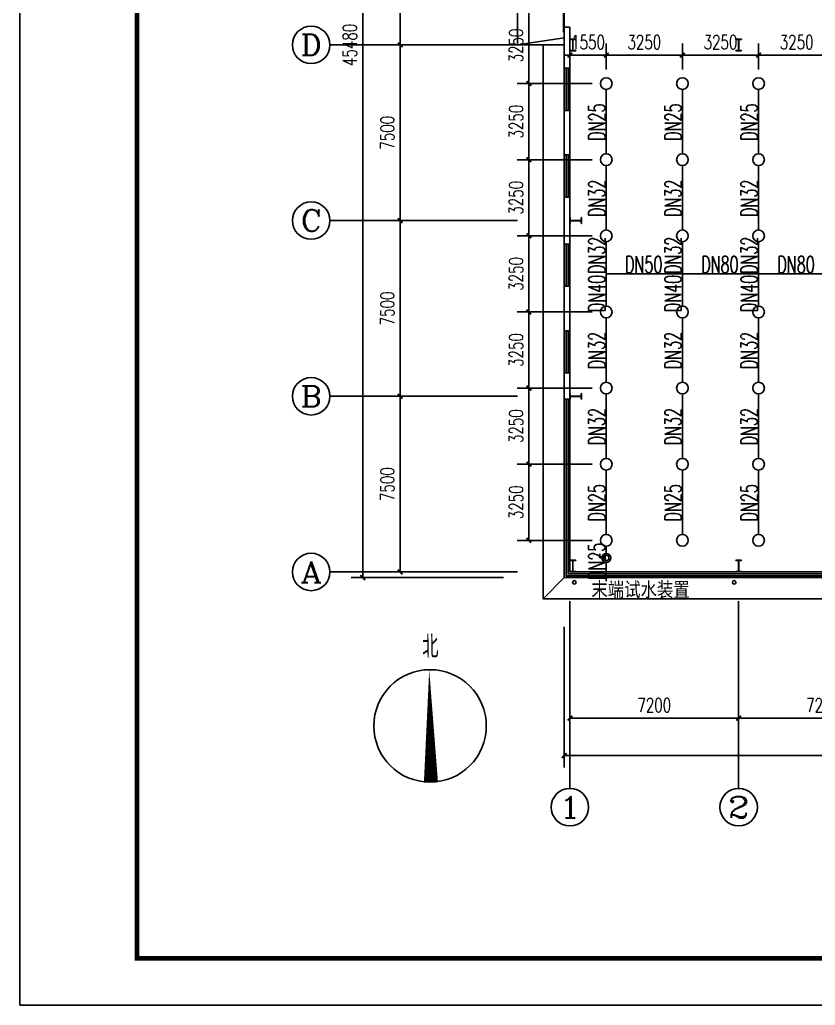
# Model space of a CAD drawing. Extents: x 4995099 to 5303443, y 4627657 to 4889583.
# Drawn here: x 5184643 to 5218589, y 4717838 to 4759911 of the extents above; entities that cross this region are included whole.
import ezdxf
from ezdxf.enums import TextEntityAlignment as Align

# ---------------------------------------------------------------- set-up
doc = ezdxf.new("R2010")
doc.units = 0
doc.header["$LTSCALE"] = 1000
doc.header["$MEASUREMENT"] = 0
doc.layers.get('0').update_dxf_attribs({"color": 4, "linetype": 'CONTINUOUS'})
doc.layers.get('Defpoints').update_dxf_attribs({"linetype": 'CONTINUOUS'})
for name, color, linetype in [('AXIS', 3, 'CONTINUOUS'), ('AXIS_TEXT', 7, 'CONTINUOUS'), ('COLUMN', 9, 'CONTINUOUS'), ('DIM_SYMB', 3, 'CONTINUOUS'), ('EQUIP_喷头', 7, 'CONTINUOUS'), ('EVTR', 2, 'CONTINUOUS'), ('PIPE-喷淋', 6, 'CONTINUOUS'), ('PUB_TEXT', 7, 'CONTINUOUS'), ('PUB_TITLE', 4, 'CONTINUOUS'), ('TEXT_喷淋', 7, 'CONTINUOUS'), ('TWT_DIM', 3, 'CONTINUOUS'), ('TWT_TEXT', 7, 'CONTINUOUS'), ('VALVE_喷淋', 7, 'CONTINUOUS'), ('WALL', 5, 'CONTINUOUS'), ('WINDOW', 4, 'CONTINUOUS')]:
    doc.layers.add(name, color=color, linetype=linetype)
doc.styles.add('_TCH_AXIS', font='COMPLEX', dxfattribs={"bigfont": 'GBCBIG'})
doc.styles.add('_TCH_DIM', font='SIMPLEX', dxfattribs={"bigfont": 'GBCBIG'})
doc.styles.add('_TCH_DIM_T3', font='SIMPLEX', dxfattribs={"width": 0.705882, "bigfont": 'GBCBIG'})
doc.styles.add('_TWT_PIPEDN', font='SIMPLEX', dxfattribs={"width": 0.8, "height": 3.5, "bigfont": 'HZTXT'})
doc.styles.add('COMPLEX', font='COMPLEX')
doc.styles.add('HZTXT', font='TXT', dxfattribs={"bigfont": 'HZTXT'})
doc.dimstyles.new('_TCH_ARCH&&200', dxfattribs={"dimtxt": 595, "dimasz": 200, "dimexe": 500, "dimexo": 600, "dimgap": 252.5, "dimtad": 1, "dimdec": 0, "dimzin": 0, "dimdsep": 46, "dimtxsty": '_TCH_DIM_T3', "dimblk": 'ARCHTICK', "dimcen": 0.09, "dimclrt": 7, "dimazin": 2, "dimtfac": 1, "dimtdec": 0, "dimtix": 1, "dimtmove": 2, "dimatfit": 3, "dimfxl": 0, "dimtolj": 1, "dimtzin": 0, "dimarcsym": 0})
doc.dimstyles.new('_TWT_ARCH&&200', dxfattribs={"dimtxt": 595, "dimasz": 200, "dimexe": 500, "dimexo": 600, "dimgap": 252.5, "dimtad": 1, "dimdec": 0, "dimzin": 0, "dimdsep": 46, "dimtxsty": '_TCH_DIM_T3', "dimblk": 'ARCHTICK', "dimcen": 0.09, "dimclrt": 7, "dimazin": 2, "dimtfac": 1, "dimtdec": 0, "dimtix": 1, "dimtmove": 2, "dimatfit": 3, "dimfxl": 0, "dimtolj": 1, "dimtzin": 0, "dimarcsym": 0})

# ---------------------------------------------------------------- blocks, each defined once
blk = doc.blocks.new('_ArchTick')
at = {"color": 0, "linetype": 'ByBlock', "const_width": 0.4}
blk.add_lwpolyline([(-0.5, -0.5), (0.5, 0.5)], dxfattribs=at)
blk = doc.blocks.new('*D55')
at = {"layer": 'Defpoints', "color": 0}
for p in [(5206370, 4740936), (5209669, 4740936), (5209669, 4737686)]:
    blk.add_point(p, dxfattribs=at)
at = {"layer": 'TWT_DIM', "color": 0, "lineweight": -2}
for p, q in [((5209069, 4740936), (5205870, 4740936)), ((5206370, 4737686), (5206370, 4740936)), ((5209069, 4737686), (5205870, 4737686))]:
    blk.add_line(p, q, dxfattribs=at)
at = {"layer": 'TWT_DIM', "color": 0, "lineweight": -2, "xscale": 200, "yscale": 200, "zscale": 200}
for p, rotation in [((5206370, 4740936), 90), ((5206370, 4737686), 270)]:
    blk.add_blockref('_ArchTick', p, dxfattribs=dict(at, rotation=rotation))
at = {"layer": 'TWT_DIM', "color": 7, "insert": (5205820, 4739311), "char_height": 595, "attachment_point": 5, "rotation": 90, "style": '_TCH_DIM_T3'}
blk.add_mtext('\\A1;3250', dxfattribs=at)
blk = doc.blocks.new('*D56')
at = {"layer": 'Defpoints', "color": 0}
for p in [(5206370, 4744186), (5209669, 4744186), (5209669, 4740936)]:
    blk.add_point(p, dxfattribs=at)
at = {"layer": 'TWT_DIM', "color": 0, "lineweight": -2}
for p, q in [((5209069, 4744186), (5205870, 4744186)), ((5206370, 4740936), (5206370, 4744186)), ((5209069, 4740936), (5205870, 4740936))]:
    blk.add_line(p, q, dxfattribs=at)
at = {"layer": 'TWT_DIM', "color": 0, "lineweight": -2, "xscale": 200, "yscale": 200, "zscale": 200}
for p, rotation in [((5206370, 4744186), 90), ((5206370, 4740936), 270)]:
    blk.add_blockref('_ArchTick', p, dxfattribs=dict(at, rotation=rotation))
at = {"layer": 'TWT_DIM', "color": 7, "insert": (5205820, 4742561), "char_height": 595, "attachment_point": 5, "rotation": 90, "style": '_TCH_DIM_T3'}
blk.add_mtext('\\A1;3250', dxfattribs=at)
blk = doc.blocks.new('*D57')
at = {"layer": 'Defpoints', "color": 0}
for p in [(5206370, 4747436), (5209669, 4747436), (5209669, 4744186)]:
    blk.add_point(p, dxfattribs=at)
at = {"layer": 'TWT_DIM', "color": 0, "lineweight": -2}
for p, q in [((5209069, 4747436), (5205870, 4747436)), ((5206370, 4744186), (5206370, 4747436)), ((5209069, 4744186), (5205870, 4744186))]:
    blk.add_line(p, q, dxfattribs=at)
at = {"layer": 'TWT_DIM', "color": 0, "lineweight": -2, "xscale": 200, "yscale": 200, "zscale": 200}
for p, rotation in [((5206370, 4747436), 90), ((5206370, 4744186), 270)]:
    blk.add_blockref('_ArchTick', p, dxfattribs=dict(at, rotation=rotation))
at = {"layer": 'TWT_DIM', "color": 7, "insert": (5205820, 4745811), "char_height": 595, "attachment_point": 5, "rotation": 90, "style": '_TCH_DIM_T3'}
blk.add_mtext('\\A1;3250', dxfattribs=at)
blk = doc.blocks.new('*D58')
at = {"layer": 'Defpoints', "color": 0}
for p in [(5206370, 4750686), (5209669, 4750686), (5209669, 4747436)]:
    blk.add_point(p, dxfattribs=at)
at = {"layer": 'TWT_DIM', "color": 0, "lineweight": -2}
for p, q in [((5209069, 4750686), (5205870, 4750686)), ((5206370, 4747436), (5206370, 4750686)), ((5209069, 4747436), (5205870, 4747436))]:
    blk.add_line(p, q, dxfattribs=at)
at = {"layer": 'TWT_DIM', "color": 0, "lineweight": -2, "xscale": 200, "yscale": 200, "zscale": 200}
for p, rotation in [((5206370, 4750686), 90), ((5206370, 4747436), 270)]:
    blk.add_blockref('_ArchTick', p, dxfattribs=dict(at, rotation=rotation))
at = {"layer": 'TWT_DIM', "color": 7, "insert": (5205820, 4749061), "char_height": 595, "attachment_point": 5, "rotation": 90, "style": '_TCH_DIM_T3'}
blk.add_mtext('\\A1;3250', dxfattribs=at)
blk = doc.blocks.new('*D59')
at = {"layer": 'Defpoints', "color": 0}
for p in [(5206370, 4753936), (5209669, 4753936), (5209669, 4750686)]:
    blk.add_point(p, dxfattribs=at)
at = {"layer": 'TWT_DIM', "color": 0, "lineweight": -2}
for p, q in [((5209069, 4753936), (5205870, 4753936)), ((5206370, 4750686), (5206370, 4753936)), ((5209069, 4750686), (5205870, 4750686))]:
    blk.add_line(p, q, dxfattribs=at)
at = {"layer": 'TWT_DIM', "color": 0, "lineweight": -2, "xscale": 200, "yscale": 200, "zscale": 200}
for p, rotation in [((5206370, 4753936), 90), ((5206370, 4750686), 270)]:
    blk.add_blockref('_ArchTick', p, dxfattribs=dict(at, rotation=rotation))
at = {"layer": 'TWT_DIM', "color": 7, "insert": (5205820, 4752311), "char_height": 595, "attachment_point": 5, "rotation": 90, "style": '_TCH_DIM_T3'}
blk.add_mtext('\\A1;3250', dxfattribs=at)
blk = doc.blocks.new('*D60')
at = {"layer": 'Defpoints', "color": 0}
for p in [(5206370, 4757186), (5209669, 4757186), (5209669, 4753936)]:
    blk.add_point(p, dxfattribs=at)
at = {"layer": 'TWT_DIM', "color": 0, "lineweight": -2}
for p, q in [((5209069, 4757186), (5205870, 4757186)), ((5206370, 4753936), (5206370, 4757186)), ((5209069, 4753936), (5205870, 4753936))]:
    blk.add_line(p, q, dxfattribs=at)
at = {"layer": 'TWT_DIM', "color": 0, "lineweight": -2, "xscale": 200, "yscale": 200, "zscale": 200}
for p, rotation in [((5206370, 4757186), 90), ((5206370, 4753936), 270)]:
    blk.add_blockref('_ArchTick', p, dxfattribs=dict(at, rotation=rotation))
at = {"layer": 'TWT_DIM', "color": 7, "insert": (5205820, 4755561), "char_height": 595, "attachment_point": 5, "rotation": 90, "style": '_TCH_DIM_T3'}
blk.add_mtext('\\A1;3250', dxfattribs=at)
blk = doc.blocks.new('*D61')
at = {"layer": 'Defpoints', "color": 0}
for p in [(5206370, 4760436), (5209669, 4760436), (5209669, 4757186)]:
    blk.add_point(p, dxfattribs=at)
at = {"layer": 'TWT_DIM', "color": 0, "lineweight": -2}
for p, q in [((5209069, 4760436), (5205870, 4760436)), ((5206370, 4757186), (5206370, 4760436)), ((5209069, 4757186), (5205870, 4757186))]:
    blk.add_line(p, q, dxfattribs=at)
at = {"layer": 'TWT_DIM', "color": 0, "lineweight": -2, "xscale": 200, "yscale": 200, "zscale": 200}
for p, rotation in [((5206370, 4760436), 90), ((5206370, 4757186), 270)]:
    blk.add_blockref('_ArchTick', p, dxfattribs=dict(at, rotation=rotation))
at = {"layer": 'TWT_DIM', "color": 7, "insert": (5205820, 4758811), "char_height": 595, "attachment_point": 5, "rotation": 90, "style": '_TCH_DIM_T3'}
blk.add_mtext('\\A1;3250', dxfattribs=at)
blk = doc.blocks.new('*D85')
at = {"layer": 'Defpoints', "color": 0}
for p in [(5219419, 4758400), (5216169, 4757186), (5219419, 4757186)]:
    blk.add_point(p, dxfattribs=at)
at = {"layer": 'TWT_DIM', "color": 0, "lineweight": -2}
for p, q in [((5216169, 4757786), (5216169, 4758900)), ((5219419, 4757786), (5219419, 4758900)), ((5216169, 4758400), (5219419, 4758400))]:
    blk.add_line(p, q, dxfattribs=at)
at = {"layer": 'TWT_DIM', "color": 0, "lineweight": -2, "xscale": 200, "yscale": 200, "zscale": 200, "rotation": 180}
blk.add_blockref('_ArchTick', (5216169, 4758400), dxfattribs=at)
at = {"layer": 'TWT_DIM', "color": 0, "lineweight": -2, "xscale": 200, "yscale": 200, "zscale": 200}
blk.add_blockref('_ArchTick', (5219419, 4758400), dxfattribs=at)
at = {"layer": 'TWT_DIM', "color": 7, "insert": (5217794, 4758950), "char_height": 595, "attachment_point": 5, "style": '_TCH_DIM_T3'}
blk.add_mtext('\\A1;3250', dxfattribs=at)
blk = doc.blocks.new('*D86')
at = {"layer": 'Defpoints', "color": 0}
for p in [(5216169, 4758400), (5212919, 4757186), (5216169, 4757186)]:
    blk.add_point(p, dxfattribs=at)
at = {"layer": 'TWT_DIM', "color": 0, "lineweight": -2}
for p, q in [((5212919, 4757786), (5212919, 4758900)), ((5216169, 4757786), (5216169, 4758900)), ((5212919, 4758400), (5216169, 4758400))]:
    blk.add_line(p, q, dxfattribs=at)
at = {"layer": 'TWT_DIM', "color": 0, "lineweight": -2, "xscale": 200, "yscale": 200, "zscale": 200, "rotation": 180}
blk.add_blockref('_ArchTick', (5212919, 4758400), dxfattribs=at)
at = {"layer": 'TWT_DIM', "color": 0, "lineweight": -2, "xscale": 200, "yscale": 200, "zscale": 200}
blk.add_blockref('_ArchTick', (5216169, 4758400), dxfattribs=at)
at = {"layer": 'TWT_DIM', "color": 7, "insert": (5214544, 4758950), "char_height": 595, "attachment_point": 5, "style": '_TCH_DIM_T3'}
blk.add_mtext('\\A1;3250', dxfattribs=at)
blk = doc.blocks.new('*D87')
at = {"layer": 'Defpoints', "color": 0}
for p in [(5212919, 4758400), (5209669, 4757186), (5212919, 4757186)]:
    blk.add_point(p, dxfattribs=at)
at = {"layer": 'TWT_DIM', "color": 0, "lineweight": -2}
for p, q in [((5209669, 4757786), (5209669, 4758900)), ((5212919, 4757786), (5212919, 4758900)), ((5209669, 4758400), (5212919, 4758400))]:
    blk.add_line(p, q, dxfattribs=at)
at = {"layer": 'TWT_DIM', "color": 0, "lineweight": -2, "xscale": 200, "yscale": 200, "zscale": 200, "rotation": 180}
blk.add_blockref('_ArchTick', (5209669, 4758400), dxfattribs=at)
at = {"layer": 'TWT_DIM', "color": 0, "lineweight": -2, "xscale": 200, "yscale": 200, "zscale": 200}
blk.add_blockref('_ArchTick', (5212919, 4758400), dxfattribs=at)
at = {"layer": 'TWT_DIM', "color": 7, "insert": (5211294, 4758950), "char_height": 595, "attachment_point": 5, "style": '_TCH_DIM_T3'}
blk.add_mtext('\\A1;3250', dxfattribs=at)
blk = doc.blocks.new('*D88')
at = {"layer": 'Defpoints', "color": 0}
for p in [(5209669, 4758400), (5208119, 4757186), (5209669, 4757186)]:
    blk.add_point(p, dxfattribs=at)
at = {"layer": 'TWT_DIM', "color": 0, "lineweight": -2}
for p, q in [((5208119, 4757786), (5208119, 4758900)), ((5209669, 4757786), (5209669, 4758900)), ((5208119, 4758400), (5207919, 4758400)), ((5208119, 4758400), (5209669, 4758400)), ((5209669, 4758400), (5209869, 4758400))]:
    blk.add_line(p, q, dxfattribs=at)
at = {"layer": 'TWT_DIM', "color": 0, "lineweight": -2, "xscale": 200, "yscale": 200, "zscale": 200}
blk.add_blockref('_ArchTick', (5208119, 4758400), dxfattribs=at)
at = {"layer": 'TWT_DIM', "color": 0, "lineweight": -2, "xscale": 200, "yscale": 200, "zscale": 200, "rotation": 180}
blk.add_blockref('_ArchTick', (5209669, 4758400), dxfattribs=at)
at = {"layer": 'TWT_DIM', "color": 7, "insert": (5208894, 4758950), "char_height": 595, "attachment_point": 5, "style": '_TCH_DIM_T3'}
blk.add_mtext('\\A1;1550', dxfattribs=at)
blk = doc.blocks.new('*D167')
at = {"layer": 'AXIS', "color": 0, "lineweight": -2}
for p, q in [((5208119, 4734496), (5208119, 4729596)), ((5215319, 4734496), (5215319, 4729596)), ((5208119, 4730096), (5215319, 4730096))]:
    blk.add_line(p, q, dxfattribs=at)
at = {"layer": 'Defpoints', "color": 0}
for p in [(5208119, 4735096), (5215319, 4735096), (5215319, 4730096)]:
    blk.add_point(p, dxfattribs=at)
at = {"layer": 'AXIS', "color": 0, "lineweight": -2, "xscale": 200, "yscale": 200, "zscale": 200, "rotation": 180}
blk.add_blockref('_ArchTick', (5208119, 4730096), dxfattribs=at)
at = {"layer": 'AXIS', "color": 0, "lineweight": -2, "xscale": 200, "yscale": 200, "zscale": 200}
blk.add_blockref('_ArchTick', (5215319, 4730096), dxfattribs=at)
at = {"layer": 'AXIS', "color": 7, "insert": (5211719, 4730646), "char_height": 595, "attachment_point": 5, "style": '_TCH_DIM_T3'}
blk.add_mtext('\\A1;7200', dxfattribs=at)
blk = doc.blocks.new('*D168')
at = {"layer": 'AXIS', "color": 0, "lineweight": -2}
for p, q in [((5215319, 4734496), (5215319, 4729596)), ((5222519, 4734496), (5222519, 4729596)), ((5215319, 4730096), (5222519, 4730096))]:
    blk.add_line(p, q, dxfattribs=at)
at = {"layer": 'Defpoints', "color": 0}
for p in [(5215319, 4735096), (5222519, 4735096), (5222519, 4730096)]:
    blk.add_point(p, dxfattribs=at)
at = {"layer": 'AXIS', "color": 0, "lineweight": -2, "xscale": 200, "yscale": 200, "zscale": 200, "rotation": 180}
blk.add_blockref('_ArchTick', (5215319, 4730096), dxfattribs=at)
at = {"layer": 'AXIS', "color": 0, "lineweight": -2, "xscale": 200, "yscale": 200, "zscale": 200}
blk.add_blockref('_ArchTick', (5222519, 4730096), dxfattribs=at)
at = {"layer": 'AXIS', "color": 7, "insert": (5218919, 4730646), "char_height": 595, "attachment_point": 5, "style": '_TCH_DIM_T3'}
blk.add_mtext('\\A1;7200', dxfattribs=at)
blk = doc.blocks.new('*D176')
at = {"layer": 'AXIS', "color": 0, "lineweight": -2}
for p, q in [((5207879, 4733996), (5207879, 4727996)), ((5273159, 4733996), (5273159, 4727996)), ((5207879, 4728496), (5273159, 4728496))]:
    blk.add_line(p, q, dxfattribs=at)
at = {"layer": 'Defpoints', "color": 0}
for p in [(5207879, 4734596), (5273159, 4734596), (5273159, 4728496)]:
    blk.add_point(p, dxfattribs=at)
at = {"layer": 'AXIS', "color": 0, "lineweight": -2, "xscale": 200, "yscale": 200, "zscale": 200, "rotation": 180}
blk.add_blockref('_ArchTick', (5207879, 4728496), dxfattribs=at)
at = {"layer": 'AXIS', "color": 0, "lineweight": -2, "xscale": 200, "yscale": 200, "zscale": 200}
blk.add_blockref('_ArchTick', (5273159, 4728496), dxfattribs=at)
at = {"layer": 'AXIS', "color": 7, "insert": (5240519, 4729046), "char_height": 595, "attachment_point": 5, "style": '_TCH_DIM_T3'}
blk.add_mtext('\\A1;65280', dxfattribs=at)
blk = doc.blocks.new('*D184')
at = {"layer": 'AXIS', "color": 0, "lineweight": -2}
for p, q in [((5205279, 4743836), (5200379, 4743836)), ((5200879, 4736336), (5200879, 4743836)), ((5205279, 4736336), (5200379, 4736336))]:
    blk.add_line(p, q, dxfattribs=at)
at = {"layer": 'Defpoints', "color": 0}
for p in [(5200879, 4743836), (5205879, 4743836), (5205879, 4736336)]:
    blk.add_point(p, dxfattribs=at)
at = {"layer": 'AXIS', "color": 0, "lineweight": -2, "xscale": 200, "yscale": 200, "zscale": 200}
for p, rotation in [((5200879, 4743836), 90), ((5200879, 4736336), 270)]:
    blk.add_blockref('_ArchTick', p, dxfattribs=dict(at, rotation=rotation))
at = {"layer": 'AXIS', "color": 7, "insert": (5200329, 4740086), "char_height": 595, "attachment_point": 5, "rotation": 90, "style": '_TCH_DIM_T3'}
blk.add_mtext('\\A1;7500', dxfattribs=at)
blk = doc.blocks.new('*D185')
at = {"layer": 'AXIS', "color": 0, "lineweight": -2}
for p, q in [((5205279, 4751336), (5200379, 4751336)), ((5200879, 4743836), (5200879, 4751336)), ((5205279, 4743836), (5200379, 4743836))]:
    blk.add_line(p, q, dxfattribs=at)
at = {"layer": 'Defpoints', "color": 0}
for p in [(5200879, 4751336), (5205879, 4751336), (5205879, 4743836)]:
    blk.add_point(p, dxfattribs=at)
at = {"layer": 'AXIS', "color": 0, "lineweight": -2, "xscale": 200, "yscale": 200, "zscale": 200}
for p, rotation in [((5200879, 4751336), 90), ((5200879, 4743836), 270)]:
    blk.add_blockref('_ArchTick', p, dxfattribs=dict(at, rotation=rotation))
at = {"layer": 'AXIS', "color": 7, "insert": (5200329, 4747586), "char_height": 595, "attachment_point": 5, "rotation": 90, "style": '_TCH_DIM_T3'}
blk.add_mtext('\\A1;7500', dxfattribs=at)
blk = doc.blocks.new('*D186')
at = {"layer": 'AXIS', "color": 0, "lineweight": -2}
for p, q in [((5205279, 4758836), (5200379, 4758836)), ((5200879, 4751336), (5200879, 4758836)), ((5205279, 4751336), (5200379, 4751336))]:
    blk.add_line(p, q, dxfattribs=at)
at = {"layer": 'Defpoints', "color": 0}
for p in [(5200879, 4758836), (5205879, 4758836), (5205879, 4751336)]:
    blk.add_point(p, dxfattribs=at)
at = {"layer": 'AXIS', "color": 0, "lineweight": -2, "xscale": 200, "yscale": 200, "zscale": 200}
for p, rotation in [((5200879, 4758836), 90), ((5200879, 4751336), 270)]:
    blk.add_blockref('_ArchTick', p, dxfattribs=dict(at, rotation=rotation))
at = {"layer": 'AXIS', "color": 7, "insert": (5200329, 4755086), "char_height": 595, "attachment_point": 5, "rotation": 90, "style": '_TCH_DIM_T3'}
blk.add_mtext('\\A1;7500', dxfattribs=at)
blk = doc.blocks.new('*D187')
at = {"layer": 'AXIS', "color": 0, "lineweight": -2}
for p, q in [((5205279, 4766336), (5200379, 4766336)), ((5200879, 4758836), (5200879, 4766336)), ((5205279, 4758836), (5200379, 4758836))]:
    blk.add_line(p, q, dxfattribs=at)
at = {"layer": 'Defpoints', "color": 0}
for p in [(5200879, 4766336), (5205879, 4766336), (5205879, 4758836)]:
    blk.add_point(p, dxfattribs=at)
at = {"layer": 'AXIS', "color": 0, "lineweight": -2, "xscale": 200, "yscale": 200, "zscale": 200}
for p, rotation in [((5200879, 4766336), 90), ((5200879, 4758836), 270)]:
    blk.add_blockref('_ArchTick', p, dxfattribs=dict(at, rotation=rotation))
at = {"layer": 'AXIS', "color": 7, "insert": (5200329, 4762586), "char_height": 595, "attachment_point": 5, "rotation": 90, "style": '_TCH_DIM_T3'}
blk.add_mtext('\\A1;7500', dxfattribs=at)
blk = doc.blocks.new('*D190')
at = {"layer": 'AXIS', "color": 0, "lineweight": -2}
for p, q in [((5205279, 4781576), (5198779, 4781576)), ((5199279, 4736096), (5199279, 4781576)), ((5205279, 4736096), (5198779, 4736096))]:
    blk.add_line(p, q, dxfattribs=at)
at = {"layer": 'Defpoints', "color": 0}
for p in [(5199279, 4781576), (5205879, 4781576), (5205879, 4736096)]:
    blk.add_point(p, dxfattribs=at)
at = {"layer": 'AXIS', "color": 0, "lineweight": -2, "xscale": 200, "yscale": 200, "zscale": 200}
for p, rotation in [((5199279, 4781576), 90), ((5199279, 4736096), 270)]:
    blk.add_blockref('_ArchTick', p, dxfattribs=dict(at, rotation=rotation))
at = {"layer": 'AXIS', "color": 7, "insert": (5198729, 4758836), "char_height": 595, "attachment_point": 5, "rotation": 90, "style": '_TCH_DIM_T3'}
blk.add_mtext('\\A1;45480', dxfattribs=at)
blk = doc.blocks.new('$DorLib2D$00000130')
at = {"color": 0, "linetype": 'Continuous'}
for p, q in [((-0.5333, 0.6601), (-0.5333, 0.5127)), ((0, 0.6601), (-0.5333, 0.6601)), ((0, 0.5127), (0, 0.6601)), ((0.5333, 0.6601), (0, 0.6601)), ((0.5333, 0.6601), (0.5333, 0.5127)), ((0, 0.5127), (-0.5333, 0.5127)), ((0.5333, 0.5127), (0, 0.5127)), ((-0.3853, 0.2694), (-0.1396, 0.2694)), ((-0.3853, 0.2694), (-0.2999, 0.2144)), ((-0.2999, 0.2144), (-0.2999, 0.2694)), ((0.3853, 0.2694), (0.1396, 0.2694)), ((0.2999, 0.2144), (0.2999, 0.2694)), ((0.3853, 0.2694), (0.2999, 0.2144))]:
    blk.add_line(p, q, dxfattribs=at)
blk = doc.blocks.new('$TCHSYS$WIN2D')
for p, q in [((-0.5, 0.5), (0.5, 0.5)), ((-0.5, 0.5), (-0.5, -0.5)), ((0.5, 0.5), (0.5, -0.5)), ((0.5, 0.167), (-0.5, 0.167)), ((0.5, -0.167), (-0.5, -0.167)), ((-0.5, -0.5), (0.5, -0.5))]:
    blk.add_line(p, q)
blk = doc.blocks.new('_AXISO')
blk.add_circle((0, 0), 0.5)
at = {"layer": 'AXIS_TEXT', "style": 'COMPLEX', "width": 1.041667}
blk.add_attdef('A', text='', height=0.56, dxfattribs=at).set_placement((-0.25, -0.28), (0.25, -0.28), align=Align.FIT)
blk = doc.blocks.new('$TwtSys$00000125')
blk.add_circle((0, 0, 0), 1)
blk = doc.blocks.new('$VALVE$00000524')
for p in [(75, 111), (0, 80)]:
    blk.add_line(p, (0, 111))
blk.add_lwpolyline([(-80, 0, 1), (80, 0, 1), (-80, 0, 0.376185)], format="xyb")
blk.add_circle((0, 0), 48)
for p in [(-80, 0), (80, 0)]:
    blk.add_point(p)

msp = doc.modelspace()

# ---------------------------------------------------------------- linework, layer by layer
for p, q in [((5205879.2, 4758835.7), (5207879.2, 4759135.7)), ((5215319.2, 4736335.7), (5236919.2, 4736335.7)), ((5215319.2, 4736255.7), (5236919.2, 4736255.7)), ((5215319.2, 4736175.7), (5236919.2, 4736175.7)), ((5215319.2, 4736095.7), (5236919.2, 4736095.7))]:
    msp.add_line(p, q)
for points in [[(5207879.2, 4766335.7), (5205879.2, 4766335.7), (5205879.2, 4758835.7), (5207879.2, 4758835.7)], [(5206979.2, 4758835.7), (5206979.2, 4735195.7), (5236919.2, 4735195.7)], [(5215319.2, 4736095.7), (5207879.2, 4736095.7), (5207879.2, 4743715.7)], [(5215319.2, 4736175.7), (5207959.2, 4736175.7), (5207959.2, 4743715.7)], [(5215319.2, 4736255.7), (5208039.2, 4736255.7), (5208039.2, 4743715.7)], [(5215319.2, 4736335.7), (5208119.2, 4736335.7), (5208119.2, 4743715.7)], [(5207879.2, 4736095.7), (5206979.2, 4735195.7)]]:
    msp.add_lwpolyline(points)
at = {"layer": 'AXIS'}
for p, q in [((5205879.2, 4758835.7), (5197879.2, 4758835.7)), ((5205879.2, 4751335.7), (5197879.2, 4751335.7)), ((5205879.2, 4743835.7), (5197879.2, 4743835.7)), ((5205879.2, 4736335.7), (5197879.2, 4736335.7)), ((5208119.2, 4735095.7), (5208119.2, 4727095.7)), ((5215319.2, 4735095.7), (5215319.2, 4727095.7))]:
    msp.add_line(p, q, dxfattribs=at)
at = {"layer": 'COLUMN', "color": 5}
for p, q in [((5208369.2, 4759085.7), (5208119.2, 4759085.7)), ((5208119.2, 4759085.7), (5208119.2, 4759069.7)), ((5208119.2, 4759069.7), (5208234.2, 4759069.7)), ((5208234.2, 4759069.7), (5208239.2, 4759064.7)), ((5208239.2, 4759064.7), (5208239.2, 4758606.7)), ((5208249.2, 4759064.7), (5208254.2, 4759069.7)), ((5208249.2, 4758606.7), (5208249.2, 4759064.7)), ((5208254.2, 4759069.7), (5208369.2, 4759069.7)), ((5208369.2, 4759069.7), (5208369.2, 4759085.7)), ((5215444.2, 4759085.7), (5215194.2, 4759085.7)), ((5215194.2, 4759085.7), (5215194.2, 4759069.7)), ((5215194.2, 4759069.7), (5215309.2, 4759069.7)), ((5215309.2, 4759069.7), (5215314.2, 4759064.7)), ((5215314.2, 4759064.7), (5215314.2, 4758606.7)), ((5215324.2, 4759064.7), (5215329.2, 4759069.7)), ((5215324.2, 4758606.7), (5215324.2, 4759064.7)), ((5215329.2, 4759069.7), (5215444.2, 4759069.7)), ((5215444.2, 4759069.7), (5215444.2, 4759085.7)), ((5208234.2, 4758601.7), (5208119.2, 4758601.7)), ((5208119.2, 4758601.7), (5208119.2, 4758585.7)), ((5208119.2, 4758585.7), (5208369.2, 4758585.7)), ((5208239.2, 4758606.7), (5208234.2, 4758601.7)), ((5208254.2, 4758601.7), (5208249.2, 4758606.7)), ((5208369.2, 4758601.7), (5208254.2, 4758601.7)), ((5208369.2, 4758585.7), (5208369.2, 4758601.7)), ((5215309.2, 4758601.7), (5215194.2, 4758601.7)), ((5215194.2, 4758601.7), (5215194.2, 4758585.7)), ((5215194.2, 4758585.7), (5215444.2, 4758585.7)), ((5215314.2, 4758606.7), (5215309.2, 4758601.7)), ((5215329.2, 4758601.7), (5215324.2, 4758606.7)), ((5215444.2, 4758601.7), (5215329.2, 4758601.7)), ((5215444.2, 4758585.7), (5215444.2, 4758601.7)), ((5208135.2, 4751460.7), (5208119.2, 4751460.7)), ((5208119.2, 4751460.7), (5208119.2, 4751210.7)), ((5208135.2, 4751345.7), (5208135.2, 4751460.7)), ((5208140.2, 4751340.7), (5208135.2, 4751345.7)), ((5208135.2, 4751325.7), (5208140.2, 4751330.7)), ((5208135.2, 4751210.7), (5208135.2, 4751325.7)), ((5208598.2, 4751340.7), (5208140.2, 4751340.7)), ((5208140.2, 4751330.7), (5208598.2, 4751330.7)), ((5208603.2, 4751345.7), (5208598.2, 4751340.7)), ((5208598.2, 4751330.7), (5208603.2, 4751325.7)), ((5208619.2, 4751460.7), (5208603.2, 4751460.7)), ((5208603.2, 4751460.7), (5208603.2, 4751345.7)), ((5208603.2, 4751325.7), (5208603.2, 4751210.7)), ((5208619.2, 4751210.7), (5208619.2, 4751460.7)), ((5208119.2, 4751210.7), (5208135.2, 4751210.7)), ((5208603.2, 4751210.7), (5208619.2, 4751210.7)), ((5208135.2, 4743960.7), (5208119.2, 4743960.7)), ((5208119.2, 4743960.7), (5208119.2, 4743710.7)), ((5208119.2, 4743710.7), (5208135.2, 4743710.7)), ((5208135.2, 4743845.7), (5208135.2, 4743960.7)), ((5208140.2, 4743840.7), (5208135.2, 4743845.7)), ((5208135.2, 4743825.7), (5208140.2, 4743830.7)), ((5208135.2, 4743710.7), (5208135.2, 4743825.7)), ((5208598.2, 4743840.7), (5208140.2, 4743840.7)), ((5208140.2, 4743830.7), (5208598.2, 4743830.7)), ((5208603.2, 4743845.7), (5208598.2, 4743840.7)), ((5208598.2, 4743830.7), (5208603.2, 4743825.7)), ((5208619.2, 4743960.7), (5208603.2, 4743960.7)), ((5208603.2, 4743960.7), (5208603.2, 4743845.7)), ((5208603.2, 4743825.7), (5208603.2, 4743710.7)), ((5208603.2, 4743710.7), (5208619.2, 4743710.7)), ((5208619.2, 4743710.7), (5208619.2, 4743960.7)), ((5208369.2, 4736835.7), (5208119.2, 4736835.7)), ((5208119.2, 4736835.7), (5208119.2, 4736819.7)), ((5208119.2, 4736819.7), (5208234.2, 4736819.7)), ((5208234.2, 4736819.7), (5208239.2, 4736814.7)), ((5208239.2, 4736814.7), (5208239.2, 4736356.7)), ((5208249.2, 4736814.7), (5208254.2, 4736819.7)), ((5208249.2, 4736356.7), (5208249.2, 4736814.7)), ((5208254.2, 4736819.7), (5208369.2, 4736819.7)), ((5208369.2, 4736819.7), (5208369.2, 4736835.7)), ((5215444.2, 4736835.7), (5215194.2, 4736835.7)), ((5215194.2, 4736835.7), (5215194.2, 4736819.7)), ((5215194.2, 4736819.7), (5215309.2, 4736819.7)), ((5215309.2, 4736819.7), (5215314.2, 4736814.7)), ((5215314.2, 4736814.7), (5215314.2, 4736356.7)), ((5215324.2, 4736814.7), (5215329.2, 4736819.7)), ((5215324.2, 4736356.7), (5215324.2, 4736814.7)), ((5215329.2, 4736819.7), (5215444.2, 4736819.7)), ((5215444.2, 4736819.7), (5215444.2, 4736835.7)), ((5208234.2, 4736351.7), (5208119.2, 4736351.7)), ((5208119.2, 4736351.7), (5208119.2, 4736335.7)), ((5208119.2, 4736335.7), (5208369.2, 4736335.7)), ((5208239.2, 4736356.7), (5208234.2, 4736351.7)), ((5208254.2, 4736351.7), (5208249.2, 4736356.7)), ((5208369.2, 4736351.7), (5208254.2, 4736351.7)), ((5208369.2, 4736335.7), (5208369.2, 4736351.7)), ((5215309.2, 4736351.7), (5215194.2, 4736351.7)), ((5215194.2, 4736351.7), (5215194.2, 4736335.7)), ((5215194.2, 4736335.7), (5215444.2, 4736335.7)), ((5215314.2, 4736356.7), (5215309.2, 4736351.7)), ((5215329.2, 4736351.7), (5215324.2, 4736356.7)), ((5215444.2, 4736351.7), (5215329.2, 4736351.7)), ((5215444.2, 4736335.7), (5215444.2, 4736351.7))]:
    msp.add_line(p, q, dxfattribs=at)
at = {"layer": 'DIM_SYMB'}
msp.add_lwpolyline([(5202189.4, 4727364.9, 600, 0, 0), (5202116.2, 4732164.3, 0, 0, 0)], format="xyseb", dxfattribs=at)
msp.add_circle((5202152.8, 4729764.6), 2400, dxfattribs=at)
at = {"layer": 'EVTR'}
for centre in [(5208308.8, 4735891.2), (5215129.5, 4735891.2)]:
    msp.add_circle(centre, 75, dxfattribs=at)
at = {"layer": 'PIPE-喷淋', "ltscale": 2, "const_width": 70}
for points in [[(5209669.2, 4756935.7), (5209669.2, 4754185.7)], [(5212919.2, 4756935.7), (5212919.2, 4754185.7)], [(5216169.2, 4756935.7), (5216169.2, 4754185.7)], [(5209669.2, 4753685.7), (5209669.2, 4750935.7)], [(5212919.2, 4753685.7), (5212919.2, 4750935.7)], [(5216169.2, 4753685.7), (5216169.2, 4750935.7)], [(5209669.2, 4750435.7), (5209669.2, 4749060.7)], [(5212919.2, 4750435.7), (5212919.2, 4749060.7)], [(5216169.2, 4750435.7), (5216169.2, 4749060.7)], [(5209669.2, 4749060.7), (5209669.2, 4747685.7)], [(5212919.2, 4749060.7), (5212919.2, 4747685.7)], [(5216169.2, 4749060.7), (5216169.2, 4747685.7)], [(5209669.2, 4747185.7), (5209669.2, 4744435.7)], [(5212919.2, 4747185.7), (5212919.2, 4744435.7)], [(5216169.2, 4747185.7), (5216169.2, 4744435.7)], [(5209669.2, 4743935.7), (5209669.2, 4741185.7)], [(5212919.2, 4743935.7), (5212919.2, 4741185.7)], [(5216169.2, 4743935.7), (5216169.2, 4741185.7)], [(5209669.2, 4740685.7), (5209669.2, 4737935.7)], [(5212919.2, 4740685.7), (5212919.2, 4737935.7)], [(5216169.2, 4740685.7), (5216169.2, 4737935.7)]]:
    msp.add_lwpolyline(points, dxfattribs=at)
at = {"layer": 'PIPE-喷淋', "color": 0, "ltscale": 2, "const_width": 70}
for points in [[(5212919.2, 4749060.7), (5209669.2, 4749060.7)], [(5216169.2, 4749060.7), (5212919.2, 4749060.7)], [(5219419.2, 4749060.7), (5216169.2, 4749060.7)], [(5209669.2, 4737435.7), (5209669.2, 4737128.4)], [(5209669.2, 4736744.4), (5209669.2, 4735934.2)]]:
    msp.add_lwpolyline(points, dxfattribs=at)
at = {"layer": 'PUB_TITLE'}
msp.add_lwpolyline([(5184643, 4717838.2), (5303443, 4717838.2), (5303443, 4801838.2), (5184643, 4801838.2)], close=True, dxfattribs=at)
at = {"layer": 'PUB_TITLE', "const_width": 200}
msp.add_lwpolyline([(5189643, 4719838.2), (5301443, 4719838.2), (5301443, 4799838.2), (5189643, 4799838.2)], close=True, dxfattribs=at)
at = {"layer": 'WALL'}
for p, q in [((5207879.2, 4759585.7), (5207879.2, 4757835.7)), ((5208119.2, 4759585.7), (5207879.2, 4759585.7)), ((5208119.2, 4757835.7), (5208119.2, 4759585.7)), ((5207879.2, 4757835.7), (5208119.2, 4757835.7)), ((5207879.2, 4756035.7), (5207879.2, 4754135.7)), ((5208119.2, 4756035.7), (5207879.2, 4756035.7)), ((5208119.2, 4754135.7), (5208119.2, 4756035.7)), ((5207879.2, 4754135.7), (5208119.2, 4754135.7)), ((5208119.2, 4752335.7), (5207879.2, 4752335.7)), ((5207879.2, 4752335.7), (5207879.2, 4751335.7)), ((5208119.2, 4751460.7), (5208119.2, 4752335.7)), ((5207879.2, 4751335.7), (5207879.2, 4750335.7)), ((5208119.2, 4750335.7), (5208119.2, 4751210.7)), ((5207879.2, 4750335.7), (5208119.2, 4750335.7)), ((5207879.2, 4748535.7), (5207879.2, 4746635.7)), ((5208119.2, 4748535.7), (5207879.2, 4748535.7)), ((5208119.2, 4746635.7), (5208119.2, 4748535.7)), ((5207879.2, 4746635.7), (5208119.2, 4746635.7)), ((5208119.2, 4744835.7), (5207879.2, 4744835.7)), ((5207879.2, 4744835.7), (5207879.2, 4743715.7)), ((5208119.2, 4743960.7), (5208119.2, 4744835.7)), ((5207879.2, 4743715.7), (5208119.2, 4743715.7))]:
    msp.add_line(p, q, dxfattribs=at)

# ---------------------------------------------------------------- block references
at = {"layer": 'AXIS'}
ref = msp.add_blockref('_AXISO', (5197079.2, 4758835.7), dxfattribs=dict(at, xscale=1600, yscale=1600, zscale=1600))
ref.add_attrib('A', 'D', dxfattribs={"layer": 'AXIS_TEXT', "height": 905.1, "style": '_TCH_AXIS', "width": 1.235294}).set_placement((5196626.6, 4758383.2), (5197531.7, 4758383.2), align=Align.FIT)
ref = msp.add_blockref('_AXISO', (5197079.2, 4751335.7), dxfattribs=dict(at, xscale=1600, yscale=1600, zscale=1600))
ref.add_attrib('A', 'C', dxfattribs={"layer": 'AXIS_TEXT', "height": 905.1, "style": '_TCH_AXIS', "width": 1.4}).set_placement((5196626.6, 4750883.2), (5197531.7, 4750883.2), align=Align.FIT)
ref = msp.add_blockref('_AXISO', (5197079.2, 4743835.7), dxfattribs=dict(at, xscale=1600, yscale=1600, zscale=1600))
ref.add_attrib('A', 'B', dxfattribs={"layer": 'AXIS_TEXT', "height": 905.1, "style": '_TCH_AXIS', "width": 1.235294}).set_placement((5196626.6, 4743383.2), (5197531.7, 4743383.2), align=Align.FIT)
ref = msp.add_blockref('_AXISO', (5197079.2, 4736335.7), dxfattribs=dict(at, xscale=1600, yscale=1600, zscale=1600))
ref.add_attrib('A', 'A', dxfattribs={"layer": 'AXIS_TEXT', "height": 905.1, "style": '_TCH_AXIS', "width": 1.166667}).set_placement((5196626.6, 4735883.2), (5197531.7, 4735883.2), align=Align.FIT)
ref = msp.add_blockref('_AXISO', (5208119.2, 4726295.7), dxfattribs=dict(at, xscale=1600, yscale=1600, zscale=1600))
ref.add_attrib('A', '1', dxfattribs={"layer": 'AXIS_TEXT', "height": 905.1, "style": '_TCH_AXIS', "width": 2.333333}).set_placement((5207666.6, 4725843.2), (5208571.7, 4725843.2), align=Align.FIT)
ref = msp.add_blockref('_AXISO', (5215319.2, 4726295.7), dxfattribs=dict(at, xscale=1600, yscale=1600, zscale=1600))
ref.add_attrib('A', '2', dxfattribs={"layer": 'AXIS_TEXT', "height": 905.1, "style": '_TCH_AXIS', "width": 1.5}).set_placement((5214866.6, 4725843.2), (5215771.7, 4725843.2), align=Align.FIT)
at = {"layer": 'EQUIP_喷头', "xscale": 250, "yscale": 250, "zscale": 250, "rotation": 269.9999999991955}
for p in [(5209669.2, 4757185.7), (5212919.2, 4757185.7), (5216169.2, 4757185.7), (5209669.2, 4753935.7), (5212919.2, 4753935.7), (5216169.2, 4753935.7), (5209669.2, 4750685.7), (5212919.2, 4750685.7), (5216169.2, 4750685.7), (5209669.2, 4747435.7), (5212919.2, 4747435.7), (5216169.2, 4747435.7), (5209669.2, 4744185.7), (5212919.2, 4744185.7), (5216169.2, 4744185.7), (5209669.2, 4740935.7), (5212919.2, 4740935.7), (5216169.2, 4740935.7), (5209669.2, 4737685.7), (5212919.2, 4737685.7), (5216169.2, 4737685.7)]:
    msp.add_blockref('$TwtSys$00000125', p, dxfattribs=at)
at = {"layer": 'VALVE_喷淋', "xscale": -2.4, "yscale": -2.4, "zscale": 2.4, "rotation": 270}
msp.add_blockref('$VALVE$00000524', (5209669.2, 4736936.4), dxfattribs=at)
at = {"layer": 'WINDOW'}
for name, p, xscale, yscale, zscale, rotation in [('$DorLib2D$00000130', (5207999.2, 4762585.7), -6000, -240, -6000, 269.9999999999964), ('$TCHSYS$WIN2D', (5207999.2, 4756935.7), -1800, 240, -1800, 269.9999999999964), ('$TCHSYS$WIN2D', (5207999.2, 4753235.7), 1800, 240, 1800, 269.9999999999964), ('$TCHSYS$WIN2D', (5207999.2, 4749435.7), -1800, 240, -1800, 270), ('$TCHSYS$WIN2D', (5207999.2, 4745735.7), 1800, 240, 1800, 270)]:
    msp.add_blockref(name, p, dxfattribs=dict(at, xscale=xscale, yscale=yscale, zscale=zscale, rotation=rotation))

# ---------------------------------------------------------------- texts
at = {"layer": 'PUB_TEXT', "style": '_TCH_DIM'}
msp.add_text('北', height=964.5, rotation=0.87296, dxfattribs=at).set_placement((5201821.4, 4732659.9))
at = {"layer": 'TEXT_喷淋', "style": '_TWT_PIPEDN', "width": 0.64}
for s, p in [('DN25', (5209619.2, 4754739.4)), ('DN25', (5212869.2, 4754739.4)), ('DN25', (5216119.2, 4754739.4)), ('DN32', (5209619.2, 4751489.4)), ('DN32', (5212869.2, 4751489.4)), ('DN32', (5216119.2, 4751489.4)), ('DN32', (5209619.2, 4749051.9)), ('DN32', (5212869.2, 4749051.9)), ('DN32', (5216119.2, 4749051.9)), ('DN40', (5209619.2, 4747426.9)), ('DN40', (5212869.2, 4747426.9)), ('DN40', (5216119.2, 4747426.9)), ('DN32', (5209619.2, 4744989.4)), ('DN32', (5212869.2, 4744989.4)), ('DN32', (5216119.2, 4744989.4)), ('DN32', (5209619.2, 4741739.4)), ('DN32', (5212869.2, 4741739.4)), ('DN32', (5216119.2, 4741739.4)), ('DN25', (5209619.2, 4738489.4)), ('DN25', (5212869.2, 4738489.4)), ('DN25', (5216119.2, 4738489.4)), ('DN25', (5209619.2, 4735988.6))]:
    msp.add_text(s, height=700, rotation=90, dxfattribs=at).set_placement(p)
for s, p in [('DN50', (5210472.8, 4749110.7)), ('DN80', (5213722.8, 4749110.7)), ('DN80', (5216972.8, 4749110.7))]:
    msp.add_text(s, height=700, dxfattribs=at).set_placement(p)
at = {"layer": 'TWT_TEXT', "color": 0, "style": 'HZTXT'}
msp.add_text('末端试水装置', height=700, dxfattribs=at).set_placement((5209033.4, 4735213.4))

# ---------------------------------------------------------------- dimensions: what is measured, and where the dimension line sits
at = {"layer": 'AXIS'}
for p1, p2, distance, picture, middle in [((5205879.2, 4736095.7), (5205879.2, 4781575.7), 6600, '*D190', (5198729.2, 4758835.7)), ((5205879.2, 4758835.7), (5205879.2, 4766335.7), 5000, '*D187', (5200329.2, 4762585.7)), ((5205879.2, 4751335.7), (5205879.2, 4758835.7), 5000, '*D186', (5200329.2, 4755085.7)), ((5205879.2, 4743835.7), (5205879.2, 4751335.7), 5000, '*D185', (5200329.2, 4747585.7)), ((5205879.2, 4736335.7), (5205879.2, 4743835.7), 5000, '*D184', (5200329.2, 4740085.7)), ((5208119.2, 4735095.7), (5215319.2, 4735095.7), -5000, '*D167', (5211719.2, 4730645.7)), ((5215319.2, 4735095.7), (5222519.2, 4735095.7), -5000, '*D168', (5218919.2, 4730645.7)), ((5207879.2, 4734595.7), (5273159.2, 4734595.7), -6100, '*D176', (5240519.2, 4729045.7))]:
    dim = msp.add_aligned_dim(p1=p1, p2=p2, distance=distance, dimstyle='_TCH_ARCH&&200', dxfattribs=at)
    dim.commit()
    dim.dimension.update_dxf_attribs({"geometry": picture, "text_midpoint": middle})
at = {"layer": 'TWT_DIM', "color": 0}
for p1, p2, distance, picture, middle in [((5209669.2, 4757185.7), (5209669.2, 4760435.7), 3299, '*D61', (5205820.2, 4758810.7)), ((5208119.2, 4757185.7), (5209669.2, 4757185.7), 1214.4, '*D88', (5208894.2, 4758950.2)), ((5209669.2, 4757185.7), (5212919.2, 4757185.7), 1214.4, '*D87', (5211294.2, 4758950.2)), ((5212919.2, 4757185.7), (5216169.2, 4757185.7), 1214.4, '*D86', (5214544.2, 4758950.2)), ((5216169.2, 4757185.7), (5219419.2, 4757185.7), 1214.4, '*D85', (5217794.2, 4758950.2)), ((5209669.2, 4753935.7), (5209669.2, 4757185.7), 3299, '*D60', (5205820.2, 4755560.7)), ((5209669.2, 4750685.7), (5209669.2, 4753935.7), 3299, '*D59', (5205820.2, 4752310.7)), ((5209669.2, 4747435.7), (5209669.2, 4750685.7), 3299, '*D58', (5205820.2, 4749060.7)), ((5209669.2, 4744185.7), (5209669.2, 4747435.7), 3299, '*D57', (5205820.2, 4745810.7)), ((5209669.2, 4740935.7), (5209669.2, 4744185.7), 3299, '*D56', (5205820.2, 4742560.7)), ((5209669.2, 4737685.7), (5209669.2, 4740935.7), 3299, '*D55', (5205820.2, 4739310.7))]:
    dim = msp.add_aligned_dim(p1=p1, p2=p2, distance=distance, dimstyle='_TWT_ARCH&&200', dxfattribs=at)
    dim.commit()
    dim.dimension.update_dxf_attribs({"geometry": picture, "text_midpoint": middle})

doc.saveas('drawing.dxf')
